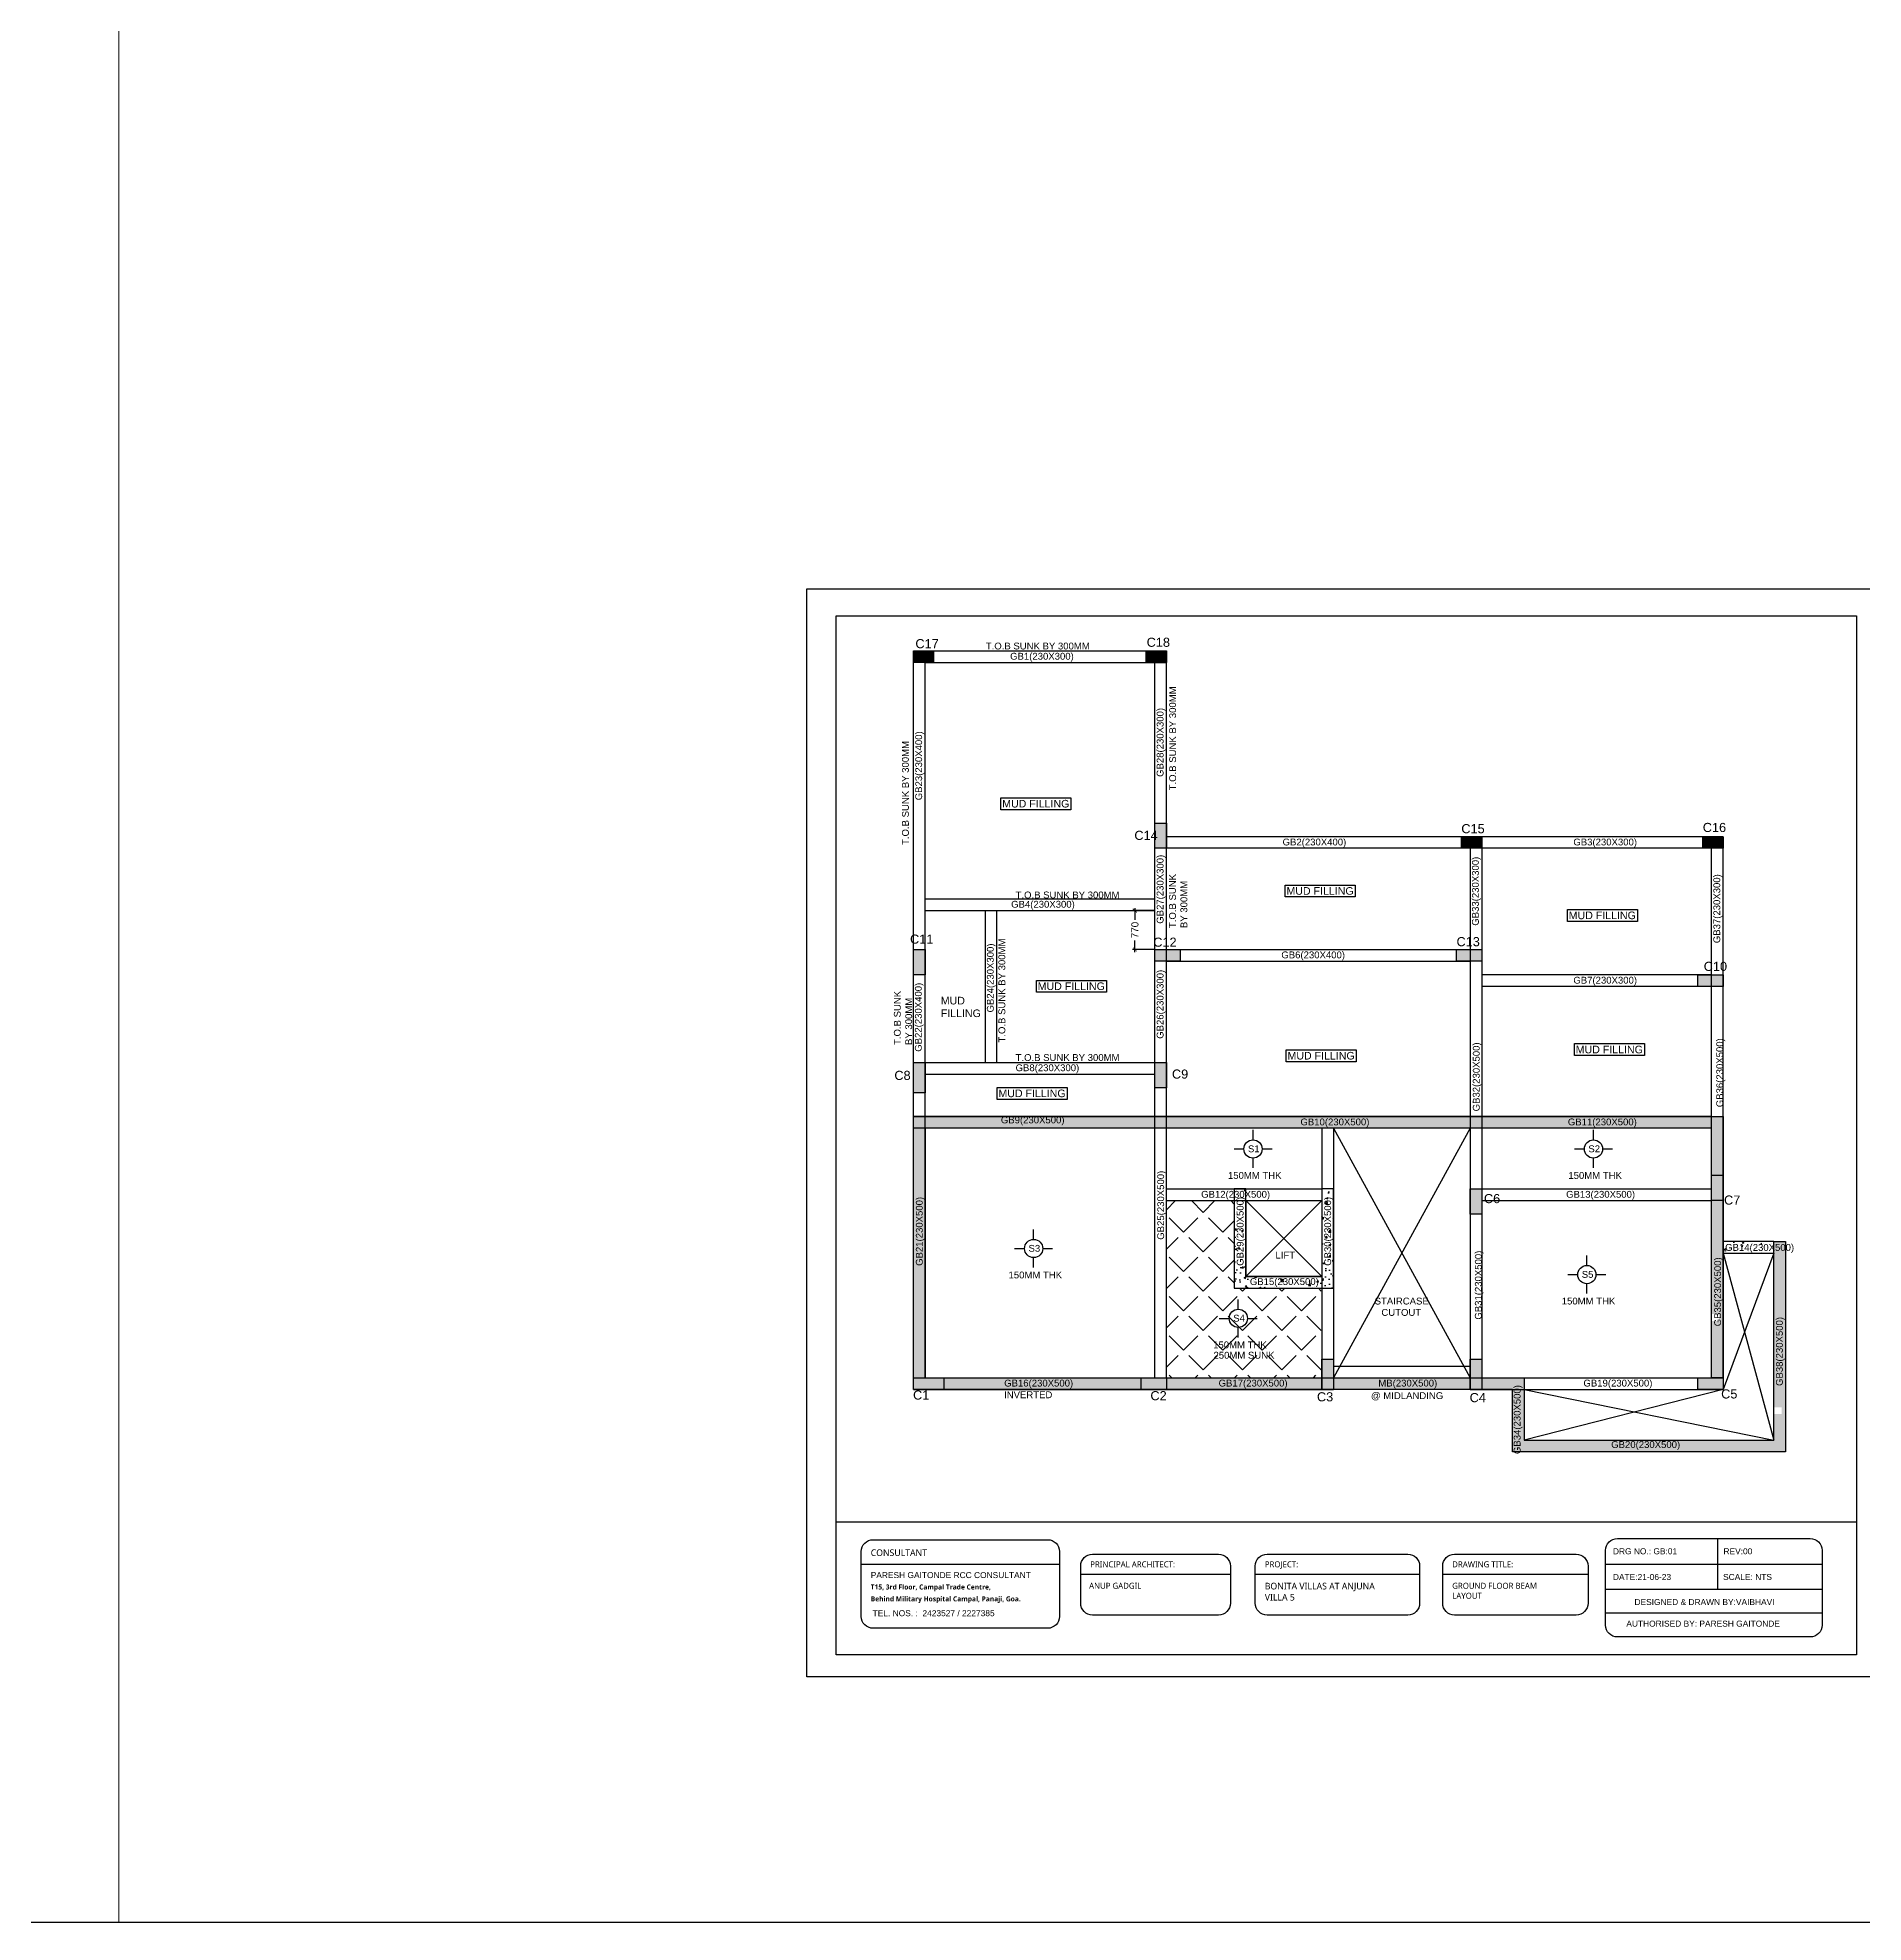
# Model space of a CAD drawing. Header units: millimetres. Extents: x 660818 to 959388, y -495289 to 50450.
# Drawn here: x 754792 to 790866, y -223819 to -186586 of the extents above; entities that cross this region are included whole.
import ezdxf

# ---------------------------------------------------------------- set-up
doc = ezdxf.new("R2010")
doc.units = ezdxf.units.MM
doc.header["$LTSCALE"] = 0.01
doc.header["$MEASUREMENT"] = 0
doc.header["$PDMODE"] = 35
for name, color, linetype in [('COL NO.', 7, 'Continuous'), ('RCC BEAMS', 150, 'Continuous'), ('RCC COLUMN', 5, 'Continuous'), ('Reinforcement', 130, 'Continuous'), ('Text', 7, 'Continuous')]:
    doc.layers.add(name, color=color, linetype=linetype)
for name, color, linetype, lineweight in [('E-Switch board', 71, 'Continuous', 20), ('elevation', 123, 'Continuous', 15), ('M_AnnoDim', 1, 'Continuous', 9), ('OPEN TERRACE', 5, 'Continuous', 30)]:
    doc.layers.add(name, color=color, linetype=linetype, lineweight=lineweight)
doc.styles.get("Standard").update_dxf_attribs({"font": 'arial.ttf'})
doc.styles.add('style1', font='timesbd.ttf', dxfattribs={"height": 200})
doc.dimstyles.new('masonry dim', dxfattribs={"dimtxt": 140, "dimasz": 80, "dimexe": 50, "dimexo": 0, "dimgap": 50, "dimtad": 0, "dimdec": 0, "dimrnd": 5, "dimzin": 0, "dimdsep": 46, "dimtxsty": 'Standard', "dimblk": 'ARCHTICK', "dimcen": 0.09, "dimdle": 50, "dimadec": 0, "dimazin": 0, "dimtfac": 1, "dimtdec": 0, "dimtmove": 0, "dimatfit": 3, "dimfxl": 1, "dimtolj": 1, "dimtzin": 0, "dimarcsym": 0})

# ---------------------------------------------------------------- blocks, each defined once
blk = doc.blocks.new('C(230X500)')
at = {"layer": 'RCC COLUMN', "ltscale": 200}
h = blk.add_hatch(color=256, dxfattribs=at)
h.dxf.hatch_style = 1
h.paths.add_polyline_path([(0, 0), (230, 0), (230, -500), (0, -500)])
blk.add_lwpolyline([(0, 0), (230, 0), (230, -500), (0, -500)], close=True, dxfattribs=at)
blk = doc.blocks.new('C(230X600)')
at = {"layer": 'elevation', "ltscale": 0.5}
h = blk.add_hatch(color=1, dxfattribs=at)
h.dxf.hatch_style = 1
h.paths.add_polyline_path([(230, 600), (0, 600), (0, 0), (230, 0)])
at = {"layer": 'RCC COLUMN', "color": 1, "ltscale": 0.5}
blk.add_lwpolyline([(0, 600), (230, 600), (230, 0), (0, 0), (0, 600)], dxfattribs=at)
blk = doc.blocks.new('C(230X400)')
at = {"layer": 'elevation', "ltscale": 0.5}
h = blk.add_hatch(color=3, dxfattribs=at)
h.dxf.hatch_style = 1
h.paths.add_polyline_path([(0, 400), (0, 0), (230, 0), (230, 400)])
at = {"layer": 'RCC COLUMN', "color": 3, "ltscale": 0.5}
blk.add_lwpolyline([(0, 400), (230, 400), (230, 0), (0, 0), (0, 400)], dxfattribs=at)
blk = doc.blocks.new('COLGRP5')
at = {"layer": 'RCC COLUMN'}
h = blk.add_hatch(dxfattribs=at)
h.set_pattern_fill('AR-CONC', color=256, scale=50)
h.set_pattern_definition([(50, (-1031792.15, 272751.1), (358.63009, -31.37607), [37.5, -412.5]), (355, (-1031792.15, 272751.1), (-69.37567, 376.09607), [30, -330]), (100.451444, (-1031762.26, 272748.47), (289.25442, 344.72), [31.8701, -350.57106]), (46.1842, (-1031792.15, 272851.1), (533.62067, -82.75964), [56.25, -618.75]), (96.635635, (-1031747.7, 272844.2), (467.33097, 487.0593), [47.80517, -525.85688]), (351.184164, (-1031792.15, 272851.1), (467.33097, 487.0593), [45, -495]), (21, (-1031742.15, 272826.1), (298.45353, -201.309445), [37.5, -412.5]), (326, (-1031742.15, 272826.1), (121.65767, 362.57502), [30, -330]), (71.451445, (-1031717.28, 272809.3), (420.11119, 161.26558), [31.8701, -350.57106]), (37.5, (-1031792.15, 272751.09), (6.079928, 166.446927), [0, -326, 0, -335, 0, -331.25]), (7.5, (-1031792.15, 272751.09), (131.53477, 197.205856), [0, -191, 0, -318.5, 0, -126.25]), (327.5, (-1031903.65, 272751.09), (266.911218, -11.277436), [0, -125, 0, -390, 0, -517.5]), (317.5, (-1031953.65, 272751.09), (291.593085, 50.05249), [0, -162.5, 0, -259, 0, -367.5])])
edge = h.paths.add_edge_path()
edge.add_line((-7930, 2230), (-9430, 2230))
edge.add_line((-9430, 2230), (-9430, 3730))
edge.add_line((-9430, 3730), (-9430, 3960))
edge.add_line((-9430, 3960), (-9660, 3960))
edge.add_line((-9660, 3960), (-9660, 2000))
edge.add_line((-9660, 2000), (-7700, 2000))
edge.add_line((-7700, 2000), (-7700, 3960))
edge.add_line((-7930, 3730), (-7930, 2230))
edge.add_line((-7930, 3730), (-7930, 3730))
edge.add_line((-7930, 3960), (-7930, 3730))
edge.add_line((-7700, 3960), (-7930, 3960))
blk.add_lwpolyline([(-9430, 3730), (-9430, 3960), (-9660, 3960), (-9660, 2000), (-7700, 2000), (-7700, 3960), (-7930, 3960), (-7930, 3730), (-7930, 3730), (-7930, 2230), (-9430, 2230), (-9430, 3730), (-9430, 3730)], dxfattribs=at)
for name, p, rotation in [('C(230X400)', (-16000, 14590), 270), ('C(230X400)', (-11400, 14590), 270), ('C(230X400)', (-5170, 10920), 270), ('C(230X400)', (-400, 10920), 270), ('C(230X500)', (-11230, 8460), 90), ('C(230X500)', (-5270, 8460), 90), ('C(230X500)', (-500, 7960), 90), ('C(230X600)', (-16000, 230), 270), ('C(230X500)', (-11500, 0), 90), ('C(230X500)', (-500, 0), 90)]:
    blk.add_blockref(name, p, dxfattribs=dict(at, rotation=rotation))
for name, p in [('C(230X500)', (-11230, 11190)), ('C(230X500)', (-16000, 8690)), ('C(230X600)', (-16000, 5860)), ('C(230X500)', (-11230, 6460)), ('C(230X500)', (-230, 4230)), ('C(230X500)', (-5000, 3960)), ('C(230X600)', (-7930, 0)), ('C(230X600)', (-5000, 0))]:
    blk.add_blockref(name, p, dxfattribs=at)
blk = doc.blocks.new('RW')
at = {"layer": 'elevation', "ltscale": 0.5}
h = blk.add_hatch(dxfattribs=at)
h.set_pattern_fill('AR-CONC', color=256, scale=50)
h.set_pattern_definition([(50, (-1004532.12, 240269.23), (358.63009, -31.37607), [37.5, -412.5]), (355, (-1004532.12, 240269.23), (-69.37567, 376.09607), [30, -330]), (100.451444, (-1004502.23, 240266.62), (289.25442, 344.72), [31.8701, -350.57106]), (46.1842, (-1004532.1, 240369.23), (533.62067, -82.75964), [56.25, -618.75]), (96.635635, (-1004487.65, 240362.34), (467.33097, 487.0593), [47.80517, -525.85688]), (351.184164, (-1004532.1, 240369.23), (467.33097, 487.0593), [45, -495]), (21, (-1004482.12, 240344.23), (298.45353, -201.309445), [37.5, -412.5]), (326, (-1004482.12, 240344.23), (121.65767, 362.57502), [30, -330]), (71.451445, (-1004457.25, 240327.46), (420.11119, 161.26558), [31.8701, -350.57106]), (37.5, (-1004532.12, 240269.23), (6.079928, 166.446927), [0, -326, 0, -335, 0, -331.25]), (7.5, (-1004532.12, 240269.23), (131.53477, 197.205856), [0, -191, 0, -318.5, 0, -126.25]), (327.5, (-1004643.62, 240269.23), (266.911218, -11.277436), [0, -125, 0, -390, 0, -517.5]), (317.5, (-1004693.62, 240269.23), (291.593085, 50.05249), [0, -162.5, 0, -259, 0, -367.5])])
h.paths.add_polyline_path([(0, 4155), (-230, 4155), (-230, 3925), (-230, 879), (-76, 879), (-76, 742), (-230, 742), (-230, 230), (-5160, 230), (-5160, 1460), (-17000, 1460), (-17000, 6390), (-1460, 6390), (-1460, 2722), (-1310, 2722), (-1310, 2584), (-1460, 2584), (-1460, 1460), (-1230, 1460), (-1230, 6620), (-17230, 6620), (-17230, 1230), (-5390, 1230), (-5390, 0), (0, 0)])
h = blk.add_hatch(dxfattribs=at)
h.set_pattern_fill('AR-CONC', color=256, scale=50)
h.set_pattern_definition([(50, (-1004532.12, 240269.23), (358.63009, -31.37607), [37.5, -412.5]), (355, (-1004532.12, 240269.23), (-69.37567, 376.09607), [30, -330]), (100.451444, (-1004502.23, 240266.62), (289.25442, 344.72), [31.8701, -350.57106]), (46.1842, (-1004532.1, 240369.23), (533.62067, -82.75964), [56.25, -618.75]), (96.635635, (-1004487.65, 240362.34), (467.33097, 487.0593), [47.80517, -525.85688]), (351.184164, (-1004532.1, 240369.23), (467.33097, 487.0593), [45, -495]), (21, (-1004482.12, 240344.23), (298.45353, -201.309445), [37.5, -412.5]), (326, (-1004482.12, 240344.23), (121.65767, 362.57502), [30, -330]), (71.451445, (-1004457.25, 240327.46), (420.11119, 161.26558), [31.8701, -350.57106]), (37.5, (-1004532.12, 240269.23), (6.079928, 166.446927), [0, -326, 0, -335, 0, -331.25]), (7.5, (-1004532.12, 240269.23), (131.53477, 197.205856), [0, -191, 0, -318.5, 0, -126.25]), (327.5, (-1004643.62, 240269.23), (266.911218, -11.277436), [0, -125, 0, -390, 0, -517.5]), (317.5, (-1004693.62, 240269.23), (291.593085, 50.05249), [0, -162.5, 0, -259, 0, -367.5])])
h.paths.add_polyline_path([(-230, 4155), (-1230, 4155), (-1230, 3925), (-230, 3925)])
at = {"layer": 'RCC BEAMS', "ltscale": 0.5}
for p, q in [((-1230, 4155), (-1230, 3925)), ((-230, 3925), (-230, 4155))]:
    blk.add_line(p, q, dxfattribs=at)
at = {"layer": 'RCC BEAMS', "ltscale": 200}
for points in [[(-230, 4155), (0, 4155), (0, 0), (-5390, 0), (-5390, 1230), (-17230, 1230), (-17230, 6620), (-1230, 6620), (-1230, 1460)], [(-1230, 1460), (-1460, 1460), (-1460, 6390), (-17000, 6390), (-17000, 1460), (-5160, 1460), (-5160, 230), (-230, 230), (-230, 3925)]]:
    blk.add_lwpolyline(points, dxfattribs=at)
at = {"layer": 'RCC BEAMS', "ltscale": 0.5}
blk.add_lwpolyline([(-230, 4155), (-1230, 4155), (-1230, 3925), (-230, 3925)], close=True, dxfattribs=at)
blk = doc.blocks.new('_ArchTick')
at = {"color": 0, "linetype": 'ByBlock', "const_width": 0.15}
blk.add_lwpolyline([(-0.5, -0.5), (0.5, 0.5)], dxfattribs=at)
blk = doc.blocks.new('*D854')
at = {"layer": 'Defpoints', "color": 0, "ltscale": 0.5, "transparency": 16777216}
for p in [(776474, -203831), (776865, -203831), (776865, -204601)]:
    blk.add_point(p, dxfattribs=at)
at = {"layer": 'RCC BEAMS', "color": 0, "lineweight": -2, "ltscale": 0.5, "transparency": 16777216}
for p, q in [((776865, -203831), (776424, -203831)), ((776474, -203781), (776474, -204012)), ((776865, -204601), (776424, -204601)), ((776474, -204651), (776474, -204420))]:
    blk.add_line(p, q, dxfattribs=at)
at = {"layer": 'RCC BEAMS', "color": 0, "lineweight": -2, "ltscale": 0.5, "transparency": 16777216, "xscale": 80, "yscale": 80, "zscale": 80}
for p, rotation in [((776474, -203831), 90), ((776474, -204601), 270)]:
    blk.add_blockref('_ArchTick', p, dxfattribs=dict(at, rotation=rotation))
at = {"layer": 'RCC BEAMS', "color": 0, "ltscale": 0.5, "transparency": 16777216, "insert": (776474, -204216), "char_height": 140, "attachment_point": 5, "rotation": 90}
blk.add_mtext('\\A1;770', dxfattribs=at)
blk = doc.blocks.new('COL NO.')
at = {"layer": 'COL NO.', "ltscale": 0.5, "char_height": 180, "attachment_point": 1}
for s, width, heights, insert in [('\\pxt17;C17', 396.79, [-186], (40, 14823)), ('\\pxt17;C18', 396.79, [-186], (4609, 14851)), ('\\pxt17;C15', 396.79, [-186], (10827, 11168)), ('\\pxt17;C16', 396.79, [-186], (15598, 11192)), ('\\pxt17;C14', 396.79, [-186], (4366, 11036)), ('\\pxt17;C11', 396.79, [186], (-66, 8986)), ('\\pxt17;C13', 396.79, [-186], (10732, 8936)), ('\\pxt17;C12', 396.79, [-186], (4740, 8926)), ('\\pxt17;C10', 420.98, [186], (15617, 8448)), ('\\pxt17;C8', 396.79, [-186], (-376, 6294)), ('\\pxt17;C9', 396.79, [-186], (5109, 6320)), ('\\pxt17;C6', 396.79, [-186], (11274, 3860)), ('\\pxt17;C7', 396.79, [-186], (16018, 3831)), ('\\pxt17;C5', 396.79, [-186], (15961, 1)), ('\\pxt17;C1', 396.79, [-186], (-7, -21)), ('\\pxt17;C2', 396.79, [-186], (4684, -34)), ('\\pxt17;C3', 396.79, [-186], (7974, -56)), ('\\pxt17;C4', 396.79, [-186], (10991, -72))]:
    blk.add_mtext_dynamic_manual_height_columns(s, width=width, gutter_width=1, heights=heights, dxfattribs=dict(at, insert=insert))

msp = doc.modelspace()

# ---------------------------------------------------------------- hatches: boundary and pattern name
at = {"layer": 'RCC BEAMS', "ltscale": 0.5}
h = msp.add_hatch(dxfattribs=at)
h.set_pattern_fill('ANGLE', color=256, scale=2000, angle=45)
h.set_pattern_definition([(45, (-255120.44, 211005.5), (-388.90873, 388.90873), [400, -150]), (135, (-255120.44, 211005.5), (-388.90873, -388.90873), [400, -150])])
h.paths.add_polyline_path([(778435.439, -209561.155), (777095.439, -209561.155), (777095.439, -213061.155), (780165.439, -213061.155), (780165.439, -211291.155), (778435.439, -211291.155)])

# ---------------------------------------------------------------- linework, layer by layer
at = {"color": 151}
for p, q in [((787983.775, -216236.47), (787983.775, -217239.365)), ((771064.635, -216746.01), (774982.257, -216746.01)), ((775401.744, -216938.166), (778358.608, -216938.166)), ((778851.406, -216938.166), (782099.239, -216938.166)), ((782554.873, -216938.166), (785425.544, -216938.166)), ((785773.661, -216744.043), (790050.288, -216744.043)), ((785773.661, -217239.365), (790050.288, -217239.365)), ((785773.661, -217704.748), (790050.288, -217704.748))]:
    msp.add_line(p, q, dxfattribs=at)
for points in [[(771299.224, -216259.679), (774747.669, -216259.679, -0.414213562), (774982.257, -216494.268), (774982.257, -217774.941, -0.414213562), (774747.669, -218009.529), (771299.224, -218009.529, -0.414213562), (771064.635, -217774.941), (771064.635, -216494.268, -0.414213562)], [(786008.249, -216236.47), (789815.7, -216236.47, -0.414213562), (790050.288, -216471.058), (790050.288, -217947.114, -0.414213562), (789815.7, -218181.702), (786008.249, -218181.702, -0.414213562), (785773.661, -217947.114), (785773.661, -216471.058, -0.414213562)], [(775636.332, -216545.325), (778124.019, -216545.325, -0.414213562), (778358.608, -216779.913), (778358.608, -217514.352, -0.414213562), (778124.019, -217748.94), (775636.332, -217748.94, -0.414213562), (775401.744, -217514.352), (775401.744, -216779.913, -0.414213562)], [(779085.994, -216545.325), (781864.651, -216545.325, -0.414213562), (782099.239, -216779.913), (782099.239, -217514.352, -0.414213562), (781864.651, -217748.94), (779085.994, -217748.94, -0.414213562), (778851.406, -217514.352), (778851.406, -216779.913, -0.414213562)], [(782789.461, -216545.325), (785190.956, -216545.325, -0.414213562), (785425.544, -216779.913), (785425.544, -217514.352, -0.414213562), (785190.956, -217748.94), (782789.461, -217748.94, -0.414213562), (782554.873, -217514.352), (782554.873, -216779.913, -0.414213562)]]:
    msp.add_lwpolyline(points, format="xyb", close=True, dxfattribs=at)
at = {"layer": 'E-Switch board', "ltscale": 0.1}
msp.add_line((756397.003, -74056.974), (756397.003, -223818.83), dxfattribs=at)
at = {"layer": 'OPEN TERRACE', "ltscale": 0.5}
msp.add_lwpolyline([(869824.835, -74056.974), (704586.555, -74056.974), (704586.555, -223818.83), (869824.835, -223818.83)], close=True, dxfattribs=at)
at = {"layer": 'RCC BEAMS', "ltscale": 0.5}
for p, q in [((772095.439, -213061.155), (772095.439, -198701.155)), ((772095.439, -198701.155), (777095.439, -198701.155)), ((772325.439, -213061.155), (772325.439, -198931.155)), ((772325.439, -198931.155), (777095.439, -198931.155)), ((776865.439, -213061.155), (776865.439, -198931.155)), ((777095.439, -213061.155), (777095.439, -198931.155)), ((788095.439, -202371.155), (777095.439, -202371.155)), ((788095.439, -213061.155), (788095.439, -202371.155)), ((787865.439, -202601.155), (777095.439, -202601.155)), ((783095.439, -202601.155), (783095.439, -213291.155)), ((783325.439, -202601.155), (783325.439, -213291.155)), ((787865.439, -213061.155), (787865.439, -202601.155)), ((772325.439, -203601.155), (776865.439, -203601.155)), ((772325.439, -203831.155), (776865.439, -203831.155)), ((773510.439, -203831.155), (773510.439, -206831.155)), ((773740.439, -203831.155), (773740.439, -206831.155)), ((777095.439, -204601.155), (783095.439, -204601.155)), ((777095.439, -204831.155), (783095.439, -204831.155)), ((787865.439, -205101.155), (783325.439, -205101.155)), ((787865.439, -205331.155), (783325.439, -205331.155)), ((772325.439, -206831.155), (776865.439, -206831.155)), ((772325.439, -207061.155), (776865.439, -207061.155)), ((787865.439, -207901.155), (772095.439, -207901.155)), ((787865.439, -208131.155), (772095.439, -208131.155)), ((780165.439, -208131.155), (780165.439, -213291.155)), ((780395.439, -208131.155), (780395.439, -213291.155)), ((780395.439, -208131.155), (783095.439, -213061.155)), ((783095.439, -208131.155), (780395.439, -213061.155)), ((777095.439, -209331.155), (780165.439, -209331.155)), ((777095.439, -209561.155), (780165.439, -209561.155)), ((778435.439, -209561.155), (778435.439, -211291.155)), ((778665.439, -209561.155), (778665.439, -211061.155)), ((783325.439, -209331.155), (787865.439, -209331.155)), ((783325.439, -209561.155), (787865.439, -209561.155)), ((788095.439, -210596.155), (789095.439, -214291.155)), ((789095.439, -210596.155), (788095.439, -213291.155)), ((778665.439, -211061.155), (780165.439, -211061.155)), ((778435.439, -211291.155), (780165.439, -211291.155)), ((780395.439, -212831.155), (783095.439, -212831.155)), ((772095.439, -213061.155), (780395.439, -213061.155)), ((772095.439, -213291.155), (780395.439, -213291.155)), ((780395.439, -213061.155), (783095.439, -213061.155)), ((783095.439, -213061.155), (788095.439, -213061.155)), ((783095.439, -213291.155), (788095.439, -213291.155)), ((784165.439, -213291.155), (789095.439, -214291.155)), ((788095.439, -213291.155), (784165.439, -214291.155))]:
    msp.add_line(p, q, dxfattribs=at)
at = {"layer": 'RCC BEAMS', "color": 1, "ltscale": 200}
for points in [[(773824.856, -201603.578), (775209.207, -201603.578), (775209.207, -201837.722), (773824.856, -201837.722)], [(779442.078, -203327.313), (780826.43, -203327.313), (780826.43, -203561.457), (779442.078, -203561.457)], [(785018.8, -203809.873), (786403.152, -203809.873), (786403.152, -204044.017), (785018.8, -204044.017)], [(774526.182, -205209.61), (775910.534, -205209.61), (775910.534, -205443.754), (774526.182, -205443.754)], [(779462.683, -206582.511), (780847.035, -206582.511), (780847.035, -206816.655), (779462.683, -206816.655)], [(785157.976, -206460.133), (786542.327, -206460.133), (786542.327, -206694.277), (785157.976, -206694.277)], [(773750.58, -207326.414), (775134.932, -207326.414), (775134.932, -207560.558), (773750.58, -207560.558)]]:
    msp.add_lwpolyline(points, close=True, dxfattribs=at)
at = {"layer": 'RCC COLUMN', "color": 0}
for p, q in [((778807.015, -208361.098), (778807.015, -208165.834)), ((785533.206, -208361.098), (785533.206, -208165.834)), ((778431.605, -208541.244), (778626.869, -208541.244)), ((778807.015, -208916.653), (778807.015, -208721.39)), ((778807.015, -208916.653), (778807.015, -208721.39)), ((778987.161, -208541.244), (779182.424, -208541.244)), ((785157.797, -208541.244), (785353.06, -208541.244)), ((785533.206, -208916.653), (785533.206, -208721.39)), ((785533.206, -208916.653), (785533.206, -208721.39)), ((785713.352, -208541.244), (785908.616, -208541.244)), ((774471.151, -210327.003), (774471.151, -210131.739)), ((774095.741, -210507.149), (774291.005, -210507.149)), ((774471.151, -210882.558), (774471.151, -210687.295)), ((774471.151, -210882.558), (774471.151, -210687.295)), ((774651.297, -210507.149), (774846.56, -210507.149)), ((785402.883, -210842.404), (785402.883, -210647.14)), ((785027.473, -211022.55), (785222.737, -211022.55)), ((785583.029, -211022.55), (785778.292, -211022.55)), ((785402.883, -211397.959), (785402.883, -211202.696)), ((785402.883, -211397.959), (785402.883, -211202.696)), ((778514.887, -211707.727), (778514.887, -211512.464)), ((778139.477, -211887.873), (778334.74, -211887.873)), ((778514.887, -212263.283), (778514.887, -212068.019)), ((778514.887, -212263.283), (778514.887, -212068.019)), ((778695.033, -211887.873), (778890.296, -211887.873))]:
    msp.add_line(p, q, dxfattribs=at)
at = {"layer": 'RCC COLUMN', "ltscale": 200}
for p, q in [((778665.439, -209561.155), (780165.439, -211061.155)), ((780165.439, -209561.155), (778670.641, -211055.953))]:
    msp.add_line(p, q, dxfattribs=at)
at = {"layer": 'RCC COLUMN', "color": 0}
for centre in [(778807.015, -208541.244), (785533.206, -208541.244), (774471.151, -210507.149), (785402.883, -211022.55), (778514.887, -211887.873)]:
    msp.add_circle(centre, 180.146, dxfattribs=at)
at = {"layer": 'Reinforcement', "ltscale": 0.5}
msp.add_line((790732.994, -215912.802), (770572.647, -215912.802), dxfattribs=at)
for points in [[(769990.285, -197477.068), (791223.476, -197477.068), (791223.476, -218966.015), (769990.285, -218966.015)], [(770572.647, -198009.024), (790732.994, -198009.024), (790732.994, -218531.967), (770572.647, -218531.967)]]:
    msp.add_lwpolyline(points, close=True, dxfattribs=at)

# ---------------------------------------------------------------- block references
at = {"layer": 'COL NO.'}
msp.add_blockref('COL NO.', (772095.439, -213291.155), dxfattribs=at)
at = {"layer": 'M_AnnoDim'}
msp.add_blockref('RW', (789325.439, -214521.155), dxfattribs=at)
at = {"layer": 'RCC COLUMN'}
msp.add_blockref('COLGRP5', (788095.439, -213291.155), dxfattribs=at)

# ---------------------------------------------------------------- texts
at = {"color": 151, "attachment_point": 1}
for s, width, heights, insert, char_height in [('{\\fLucida Calligraphy|b0|i0|c0|p66;CONSULTANT}', 1188.69725, [-131.653], (771251.97, -216451.652), 131.65264), ('{\\fLucida Calligraphy|b0|i0|c0|p66;PRINCIPAL ARCHITECT:}', 6566.54616, [-118.487], (775589.079, -216687.437), 118.48737), ('{\\fLucida Calligraphy|b0|i0|c0|p66;PROJECT:}', 3995.39936, [-118.487], (779038.74, -216687.437), 118.48737), ('{\\fLucida Calligraphy|b0|i0|c0|p66;DRAWING TITLE:}', 5437.35105, [-118.487], (782742.208, -216687.437), 118.48737), ('PARESH GAITONDE RCC CONSULTANT', 7423.30961, [-122.609], (771251.97, -216900.088), 118.48737), ('{\\fLucida Calligraphy|b1|i0|c0|p66;T15, 3rd Floor, Campal Trade Centre,}', 7423.30961, [-131.653], (771251.97, -217145.073), 98.73948), ('{\\fLucida Calligraphy|b1|i0|c0|p66;Behind Military Hospital Campal, Panaji, Goa.}', 9060.06026, [-131.653], (771251.97, -217379.51), 98.73948), ('{\\fLucida Calligraphy|b0|i0|c0|p66;\\H0.9x;\\C40;ANUP GADGIL}', 4174.97483, [-118.487], (775567.446, -217111.153), 131.65264), ('{\\fLucida Calligraphy|b0|i0|c0|p66;\\C40;BONITA VILLAS AT ANJUNA\\PVILLA 5}', 10645.03101, [2152.893], (779038.74, -217111.153), 131.65264), ('{\\fLucida Calligraphy|b0|i0|c0|p66;\\H0.9x;\\C40;GROUND FLOOR BEAM \\PLAYOUT}', 4591.02795, [-320.355], (782742.208, -217111.153), 131.65264)]:
    msp.add_mtext_dynamic_manual_height_columns(s, width=width, gutter_width=12.5, heights=heights, dxfattribs=dict(at, insert=insert, char_height=char_height))
for s, insert, char_height, width in [('DRG NO.: GB:01', (785917.894, -216429.108), 118.48737, 1485.75981), ('REV:00', (788102.459, -216429.108), 118.4874, 1485.75981), ('DATE:21-06-23', (785917.894, -216937.668), 118.48737, 1485.75981), ('SCALE: NTS', (788094.634, -216936.992), 118.4874, 1485.75981), ('DESIGNED & DRAWN BY:VAIBHAVI', (786343.592, -217432.255), 118.48737, 3582.83484), ('TEL. NOS. :  2423527 / 2227385', (771290.074, -217652.654), 118.48737, 3582.83484), ('AUTHORISED BY: PARESH GAITONDE', (786183.041, -217859.138), 118.48737, 3582.83484)]:
    msp.add_mtext(s, dxfattribs=dict(at, insert=insert, char_height=char_height, width=width))
at = {"layer": 'Reinforcement', "ltscale": 0.5, "insert": (780142.991, -200398.295), "char_height": 0.2, "attachment_point": 1, "style": 'style1'}
msp.add_mtext_dynamic_manual_height_columns('T.O.B  SUNK \\PBY 300MM', width=2272.07683, gutter_width=1, heights=[-0.538], dxfattribs=at)
at = {"layer": 'Text', "color": 1}
for s, height, p in [('T.O.B SUNK BY 300MM', 135, (773526.536, -198672.104)), ('MUD FILLING', 150, (773850.239, -201794.281)), ('T.O.B SUNK BY 300MM', 135, (774114.731, -203590.076)), ('MUD FILLING', 150, (779467.462, -203518.016)), ('MUD FILLING', 150, (785044.183, -204000.576)), ('MUD FILLING', 150, (774551.566, -205400.312)), ('MUD FILLING', 150, (779488.067, -206773.214)), ('MUD FILLING', 150, (785183.359, -206650.836)), ('T.O.B SUNK BY 300MM', 135, (774114.731, -206801.762)), ('MUD FILLING', 150, (773775.964, -207517.116))]:
    msp.add_text(s, height=height, dxfattribs=at).set_placement(p)
at = {"layer": 'Text', "color": 7}
for s, p in [('GB1(230X300)', (774006.686, -198873.937)), ('GB2(230X400)', (779390.86, -202543.937)), ('GB3(230X300)', (785136.254, -202543.937)), ('GB4(230X300)', (774026.695, -203773.937)), ('GB6(230X400)', (779366.027, -204773.937)), ('GB7(230X300)', (785136.254, -205273.937)), ('GB8(230X300)', (774114.731, -207003.937)), ('GB9(230X500)', (773823.931, -208034.534)), ('GB10(230X500)', (779743.498, -208073.937)), ('GB11(230X500)', (785027.527, -208073.937)), ('GB12(230X500)', (777781.294, -209503.937)), ('GB13(230X500)', (784993.05, -209503.937)), ('GB14(230X500)', (788135.528, -210553.549)), ('GB15(230X500)', (778743.991, -211228.735)), ('GB16(230X500)', (773889.544, -213233.937)), ('INVERTED ', (773887.447, -213464.576)), ('GB17(230X500)', (778126.466, -213233.937)), ('@ MIDLANDING', (781137.303, -213481.599)), ('MB(230X500)', (781282.808, -213233.937)), ('GB19(230X500)', (785335.466, -213233.937)), ('GB20(230X500)', (785883.839, -214447.42))]:
    msp.add_text(s, height=135, dxfattribs=at).set_placement(p)
at = {"layer": 'Text', "color": 1}
for p in [(777285.81, -201455.499), (772005.437, -202534.582), (773910.946, -206437.353)]:
    msp.add_text('T.O.B SUNK BY 300MM', height=135, rotation=90, dxfattribs=at).set_placement(p)
at = {"layer": 'Text', "color": 7}
for s, p in [('GB28(230X300)', (777037.977, -201190.167)), ('GB23(230X400)', (772267.977, -201651.864)), ('GB27(230X300)', (777037.977, -204091.615)), ('GB33(230X300)', (783267.977, -204129.96)), ('GB37(230X300)', (788037.977, -204475.066)), ('GB24(230X300)', (773682.977, -205844.131)), ('GB26(230X300)', (777037.977, -206364.09)), ('GB22(230X400)', (772260.195, -206620.138)), ('GB32(230X500)', (783284.594, -207797.844)), ('GB36(230X500)', (788095.439, -207716.155)), ('GB25(230X500)', (777049.399, -210333.955)), ('GB21(230X500)', (772279.399, -210850.162)), ('GB29(230X500)', (778619.399, -210850.162)), ('GB30(230X500)', (780349.399, -210850.162)), ('GB31(230X500)', (783325.439, -211912.608)), ('GB35(230X500)', (788054.243, -212044.432)), ('GB38(230X500)', (789275.163, -213222.729)), ('GB34(230X500)', (784092.963, -214568.208))]:
    msp.add_text(s, height=135, rotation=90, dxfattribs=at).set_placement(p)
at = {"layer": 'Text', "color": 0}
for s, p in [('S1', (778706.289, -208605.171)), ('S2', (785432.48, -208605.171)), ('150MM THK', (778311.095, -209131.716)), ('150MM THK', (785037.287, -209131.716)), ('S3', (774370.425, -210571.076)), ('LIFT', (779249.444, -210705.248)), ('150MM THK', (773975.231, -211097.621)), ('S5', (785302.157, -211086.477)), ('STAIRCASE', (781210.051, -211613.022)), ('150MM THK', (784906.963, -211613.022)), ('S4', (778414.16, -211951.8)), ('CUTOUT', (781342.973, -211837.181)), ('150MM THK', (778018.967, -212478.346))]:
    msp.add_text(s, height=135, dxfattribs=at).set_placement(p)
at = {"layer": 'Text', "color": 2}
msp.add_text('250MM SUNK', height=135, dxfattribs=at).set_placement((778025.379, -212683.432))
at = {"layer": 'Text', "color": 1, "char_height": 135, "attachment_point": 1, "rotation": 90}
for insert in [(777147.607, -204176.735), (771710.184, -206485.899)]:
    msp.add_mtext_dynamic_manual_height_columns('T.O.B SUNK \\PBY 300MM', width=2797.24968, gutter_width=1, heights=[-365.341], dxfattribs=dict(at, insert=insert))
at = {"layer": 'Text', "color": 1, "insert": (772636.644, -205535.012), "char_height": 150, "attachment_point": 1}
msp.add_mtext_dynamic_manual_height_columns('MUD \\PFILLING', width=2797.24968, gutter_width=1, heights=[-405.116], dxfattribs=at)

# ---------------------------------------------------------------- dimensions: what is measured, and where the dimension line sits
at = {"layer": 'RCC BEAMS', "ltscale": 0.5}
dim = msp.add_linear_dim(base=(776473.642, -203831.155), p1=(776865.439, -204601.155), p2=(776865.439, -203831.155), angle=90, dimstyle='masonry dim', dxfattribs=at)
dim.commit()
dim.dimension.update_dxf_attribs({"geometry": '*D854', "text_midpoint": (776473.642, -204216.155)})

doc.saveas('drawing.dxf')
